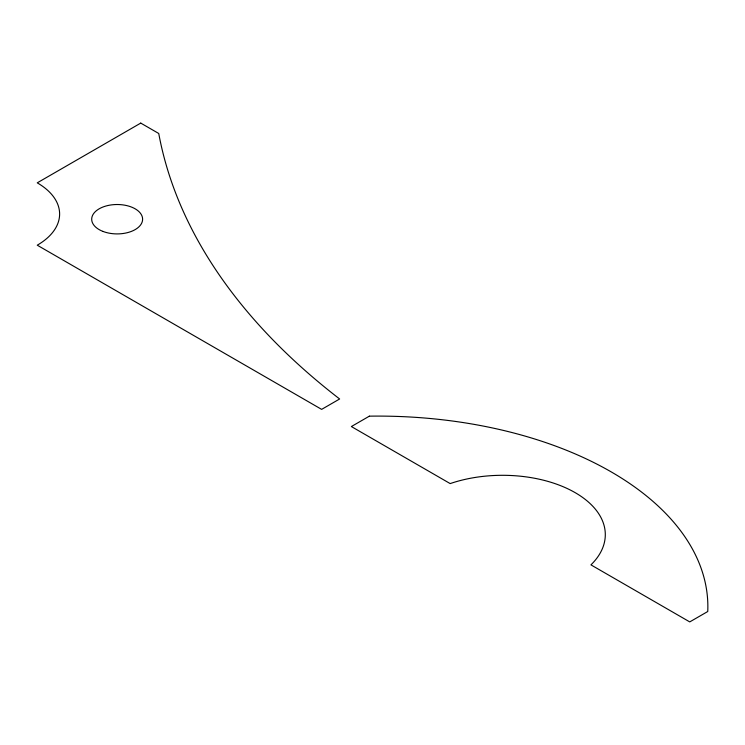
<?xml version="1.0" encoding="UTF-8"?>
<svg xmlns="http://www.w3.org/2000/svg" width="745" height="745" viewBox="0 0 745 745"><rect width="100%" height="100%" fill="white"/><g stroke="black" fill="none" stroke-linecap="round" stroke-linejoin="round"><path stroke-width="1.12" d="M140.749 123.093L37.25 182.842A76.362 44.085 0 0 1 37.25 245.189L321.635 409.378L339.636 398.985A931.464 537.778 0 0 1 158.741 133.485L140.749 123.093M369.371 416.157L351.37 426.55L450.176 483.589A102.745 59.321 0 0 1 575.214 492.678A102.745 59.321 0 0 1 590.943 564.868L689.749 621.907L707.75 611.515A329.979 190.515 0 0 0 369.371 416.157M102.894 231.388A25.451 14.695 0 0 0 142.546 220.259A25.451 14.695 0 0 0 106.032 205.993A25.451 14.695 0 0 0 102.894 231.388"/></g></svg>
